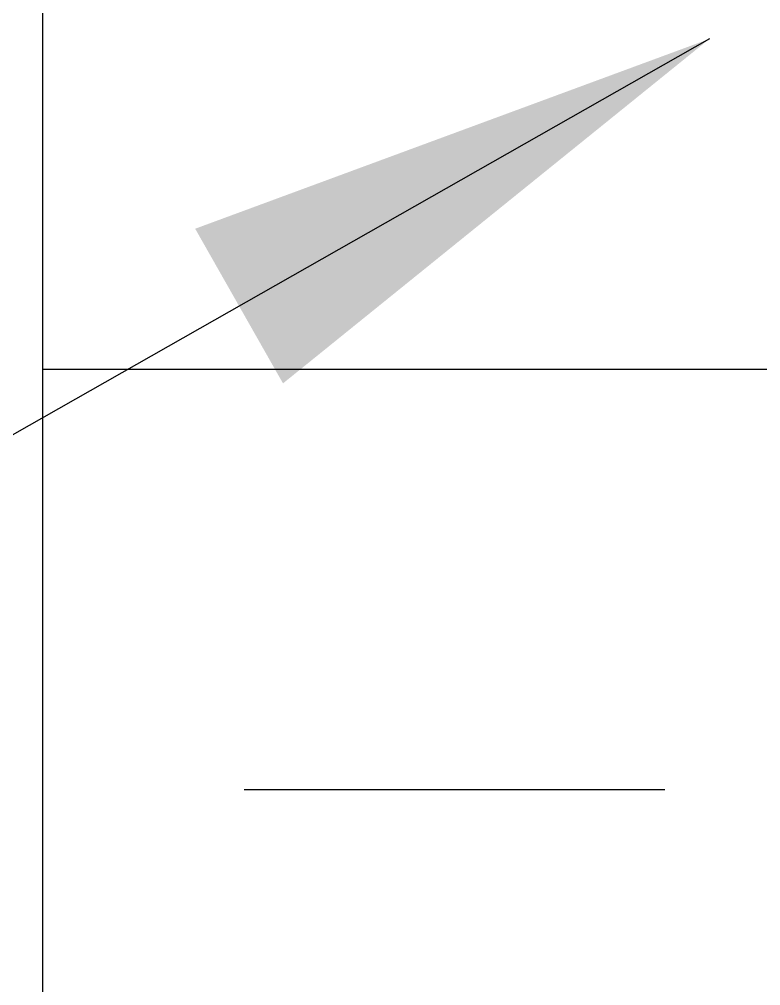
# Model space of a CAD drawing. Header units: inches. Extents: x 251.1 to 308.1, y 82.2 to 149.8.
# Drawn here: x 271.529 to 273.071, y 123.652 to 125.662 of the extents above; entities that cross this region are included whole.
import ezdxf

# ---------------------------------------------------------------- set-up
doc = ezdxf.new("R2010")
doc.units = ezdxf.units.IN
doc.header["$LTSCALE"] = 0.5
doc.header["$MEASUREMENT"] = 0
for name, color, linetype in [('HATCH', 12, 'Continuous'), ('LINE50', 5, 'Continuous'), ('TEXT', 4, 'Continuous')]:
    doc.layers.add(name, color=color, linetype=linetype)
doc.styles.add('DIM', font='romans.shx', dxfattribs={"width": 0.7})
doc.dimstyles.new('ext_12', dxfattribs={"dimscale": 12, "dimtxt": 0.09375, "dimasz": 0.09375, "dimexe": 0.09375, "dimexo": 0.0625, "dimgap": 0.0625, "dimtad": 1, "dimdec": 1, "dimzin": 3, "dimdsep": 46, "dimlunit": 4, "dimtxsty": 'DIM', "dimcen": 0.09, "dimdle": 0.09375, "dimclrt": 4, "dimadec": 0, "dimazin": 0, "dimtfac": 1, "dimtdec": 1, "dimtmove": 2, "dimatfit": 3, "dimfxl": 1, "dimfrac": 2, "dimtolj": 1, "dimtzin": 0, "dimarcsym": 0})

msp = doc.modelspace()

# ---------------------------------------------------------------- hatches: boundary and pattern name
at = {"layer": 'HATCH'}
h = msp.add_hatch(dxfattribs=at)
h.set_pattern_fill('AR-SAND', color=256, scale=0.5, style=0)
h.set_pattern_definition([(142.5, (367.2201, -29.7721), (0.0314967, 0.963412), [0, -0.76, 0, -0.85, 0, -0.8125]), (172.5, (367.2201, -29.7721), (-0.884888, 1.411073), [0, -0.41, 0, -0.685, 0, -0.2625]), (212.5, (367.8351, -29.7721), (-1.557071, 0.0028295), [0, -0.25, 0, -0.9, 0, -1.175]), (222.5, (367.8351, -29.7721), (-1.503063, 0.438838), [0, -0.125, 0, -0.59, 0, -0.675])])
h.paths.add_polyline_path([(271.5781, 106.8106), (271.099, 106.8106), (271.0988, 132.3078), (271.5781, 132.3078)])
h = msp.add_hatch(dxfattribs=at)
h.set_pattern_fill('INSUL', color=256, scale=7, angle=180, style=0)
h.set_pattern_definition([(180, (281.6202, 122.3078), (-3e-16, -2.625), []), (180, (281.6202, 121.4328), (-3e-16, -2.625), [0.875, -0.875]), (180, (281.6202, 120.5578), (-3e-16, -2.625), [0.875, -0.875])])
h.paths.add_polyline_path([(274.2031, 132.3078), (271.5781, 132.3078), (271.5781, 122.8078), (272.0156, 122.8078), (272.0156, 123.3078), (273.5156, 123.3078), (273.5156, 122.8078), (274.2031, 122.8078)])

# ---------------------------------------------------------------- linework, layer by layer
at = {"layer": 'LINE50'}
msp.add_lwpolyline([(272.0156, 122.8078), (271.5781, 122.8078), (271.5781, 132.3078)], dxfattribs=at)

# ---------------------------------------------------------------- leaders
at = {"layer": 'TEXT'}
msp.add_leader([(272.9645, 125.6214), (268.0278, 122.8177), (266.632, 122.8177)], dimstyle='ext_12', dxfattribs=at)

doc.saveas('drawing.dxf')
